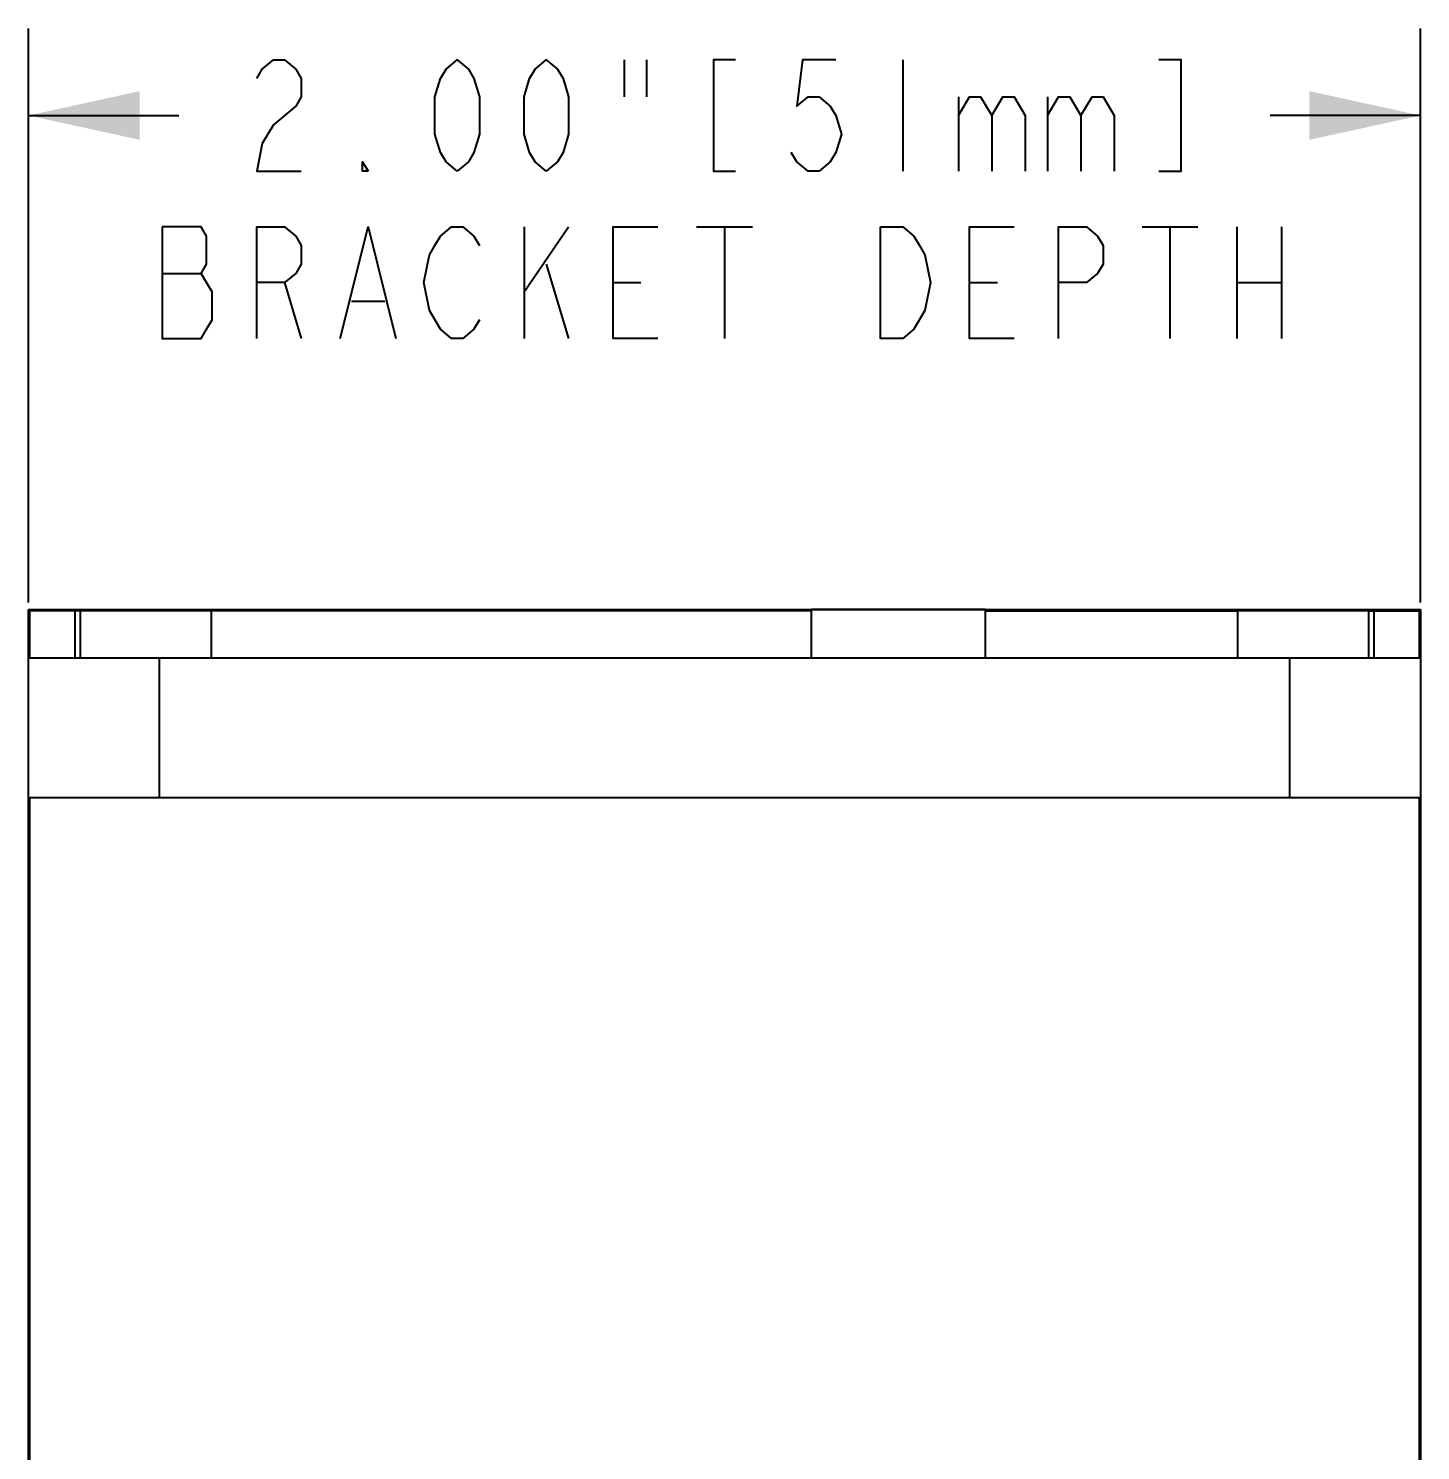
# Model space of a CAD drawing. Header units: inches. Extents: x 0 to 22, y 0 to 17.
# Drawn here: x 14.122 to 16.122, y 7.154 to 9.196 of the extents above; entities that cross this region are included whole.
import ezdxf

# ---------------------------------------------------------------- set-up
doc = ezdxf.new("R2010")
doc.units = ezdxf.units.IN
doc.header["$LTSCALE"] = 1.21
doc.header["$MEASUREMENT"] = 0
doc.layers.get('0').update_dxf_attribs({"linetype": 'CONTINUOUS'})
doc.layers.add('LAY0001', color=7, linetype='CONTINUOUS')
doc.styles.get("Standard").update_dxf_attribs({"font": 'txt', "width": 0.8})
doc.dimstyles.new('DIMSTYLE_1', dxfattribs={"dimtxt": 0.16, "dimasz": 0.16, "dimexe": 0.0625, "dimexo": 0.04, "dimgap": 0.04, "dimtad": 0, "dimtih": 1, "dimtoh": 1, "dimzin": 4, "dimdsep": 46, "dimtxsty": 'Standard', "dimblk": '_FILLED', "dimblk1": '_FILLED', "dimblk2": '_FILLED', "dimcen": 0.09, "dimazin": 1, "dimtp": 0.001, "dimtm": 0.001, "dimtfac": 1, "dimtofl": 0, "dimtmove": 0, "dimatfit": 3, "dimldrblk": '_FILLED', "dimfxl": 1, "dimtolj": 1, "dimtzin": 4, "dimarcsym": 0})

# ---------------------------------------------------------------- blocks, each defined once
blk = doc.blocks.new('_FILLED')
at = {"color": 0, "linetype": 'ByBlock'}
blk.add_solid([(0, 0), (-1, 0.21875), (-1, -0.21875)], dxfattribs=at)
blk = doc.blocks.new('*D7')
at = {"color": 1, "transparency": 16777216}
for p, q in [((14.1216, 8.9911), (14.1216, 9.1961)), ((16.1216, 8.9911), (16.1216, 9.1961)), ((14.1216, 9.0711), (14.3376, 9.0711)), ((16.1216, 9.0711), (15.9056, 9.0711)), ((14.1216, 8.3719), (14.1216, 8.9911)), ((16.1216, 8.3719), (16.1216, 8.9911))]:
    blk.add_line(p, q, dxfattribs=at)
at = {"color": 1, "transparency": 16777216, "xscale": 0.16, "yscale": 0.16, "zscale": 0.16, "rotation": 180}
blk.add_blockref('_FILLED', (14.1216, 9.0711), dxfattribs=at)
at = {"color": 1, "transparency": 16777216, "xscale": 0.16, "yscale": 0.16, "zscale": 0.16}
blk.add_blockref('_FILLED', (16.1216, 9.0711), dxfattribs=at)

msp = doc.modelspace()

# ---------------------------------------------------------------- linework, layer by layer
at = {"color": 1}
for p, q in [((14.9776, 9.1511), (14.9776, 9.0978)), ((15.0096, 9.1511), (15.0096, 9.0978)), ((15.3776, 9.1511), (15.3776, 8.9911)), ((15.4576, 9.0978), (15.4576, 8.9911)), ((15.5856, 9.0978), (15.5856, 8.9911)), ((14.8336, 8.8178), (14.8976, 8.9111)), ((14.8336, 8.9111), (14.8336, 8.7511)), ((15.0816, 8.9111), (15.1616, 8.9111)), ((15.1216, 8.9111), (15.1216, 8.7511)), ((15.7216, 8.9111), (15.8016, 8.9111)), ((15.7616, 8.9111), (15.7616, 8.7511)), ((15.8576, 8.9111), (15.8576, 8.7511)), ((15.9216, 8.9111), (15.9216, 8.7511)), ((14.3136, 8.8444), (14.3696, 8.8444)), ((14.8656, 8.8578), (14.8976, 8.7511)), ((14.4896, 8.8311), (14.5136, 8.7511)), ((14.9616, 8.8311), (15.0016, 8.8311)), ((15.4736, 8.8311), (15.5136, 8.8311)), ((15.8576, 8.8311), (15.9216, 8.8311)), ((14.5856, 8.8044), (14.6336, 8.8044))]:
    msp.add_line(p, q, dxfattribs=at)
at = {"color": 7}
for p, q in [((14.1216, 6.1119), (14.1216, 8.3619)), ((14.1236, 8.3599), (14.1216, 8.3619)), ((14.1216, 8.3619), (16.1216, 8.3619)), ((14.1236, 8.2919), (14.1236, 8.3599)), ((14.196, 8.3599), (14.1236, 8.3599)), ((14.1966, 8.3599), (14.1986, 8.3619)), ((14.1966, 8.2919), (14.1966, 8.3599)), ((15.2466, 8.3599), (14.1966, 8.3599)), ((15.2466, 8.2919), (15.2466, 8.3619)), ((15.4966, 8.2919), (15.4966, 8.3619)), ((15.4966, 8.3599), (15.8585, 8.3599)), ((16.0466, 8.3599), (15.8586, 8.3599)), ((16.0446, 8.3619), (16.0466, 8.3599)), ((16.0466, 8.3599), (16.0466, 8.2919)), ((16.0472, 8.3599), (16.1196, 8.3599)), ((16.1196, 8.3599), (16.1216, 8.3619)), ((16.1196, 8.3599), (16.1196, 8.2919)), ((16.1216, 8.3619), (16.1216, 6.1119)), ((16.1216, 8.2919), (14.1216, 8.2919)), ((14.1216, 8.0919), (16.1216, 8.0919)), ((14.1236, 6.189), (14.1236, 8.0919)), ((16.1196, 8.0919), (16.1196, 6.1119))]:
    msp.add_line(p, q, dxfattribs=at)
at = {"color": 8}
for p, q in [((14.1886, 8.2919), (14.1886, 8.3619)), ((14.3846, 8.3619), (14.3846, 8.3599)), ((14.3846, 8.2919), (14.3846, 8.3599)), ((15.8585, 8.3599), (15.8585, 8.2919)), ((15.8586, 8.3599), (15.8586, 8.3619)), ((16.0546, 8.3619), (16.0546, 8.2919)), ((14.3096, 8.2919), (14.3096, 8.0919)), ((15.9336, 8.0919), (15.9336, 8.2919))]:
    msp.add_line(p, q, dxfattribs=at)
at = {"color": 1}
for points in [[(14.4496, 9.1244), (14.4576, 9.1378), (14.4736, 9.1511), (14.4896, 9.1511), (14.5056, 9.1378), (14.5136, 9.1244), (14.5136, 9.0978), (14.5056, 9.0844), (14.4736, 9.0578)], [(14.7376, 8.9911), (14.7216, 9.0044), (14.7136, 9.0178), (14.7056, 9.0444), (14.7056, 9.0978), (14.7136, 9.1244), (14.7216, 9.1378), (14.7376, 9.1511), (14.7536, 9.1378), (14.7616, 9.1244), (14.7696, 9.0978), (14.7696, 9.0444), (14.7616, 9.0178), (14.7536, 9.0044), (14.7376, 8.9911)], [(14.8656, 8.9911), (14.8496, 9.0044), (14.8416, 9.0178), (14.8336, 9.0444), (14.8336, 9.0978), (14.8416, 9.1244), (14.8496, 9.1378), (14.8656, 9.1511), (14.8816, 9.1378), (14.8896, 9.1244), (14.8976, 9.0978), (14.8976, 9.0444), (14.8896, 9.0178), (14.8816, 9.0044), (14.8656, 8.9911)], [(15.1376, 9.1511), (15.1056, 9.1511), (15.1056, 8.9911), (15.1376, 8.9911)], [(15.2816, 9.1511), (15.2336, 9.1511), (15.2256, 9.0844), (15.2416, 9.0978), (15.2576, 9.0978), (15.2736, 9.0844), (15.2816, 9.0711), (15.2896, 9.0444), (15.2816, 9.0178), (15.2736, 9.0044), (15.2576, 8.9911), (15.2416, 8.9911), (15.2256, 9.0044), (15.2176, 9.0178)], [(15.7456, 8.9911), (15.7776, 8.9911), (15.7776, 9.1511), (15.7456, 9.1511)], [(15.4576, 9.0711), (15.4736, 9.0978), (15.4896, 9.0978), (15.5056, 9.0711), (15.5056, 8.9911)], [(15.5056, 9.0711), (15.5216, 9.0978), (15.5376, 9.0978), (15.5536, 9.0711), (15.5536, 8.9911)], [(15.5856, 9.0711), (15.6016, 9.0978), (15.6176, 9.0978), (15.6336, 9.0711), (15.6336, 8.9911)], [(15.6336, 9.0711), (15.6496, 9.0978), (15.6656, 9.0978), (15.6816, 9.0711), (15.6816, 8.9911)], [(14.4736, 9.0578), (14.4576, 9.0311), (14.4496, 8.9911), (14.5136, 8.9911)], [(14.6096, 8.9911), (14.6016, 8.9911), (14.6016, 9.0044), (14.6096, 8.9911)], [(14.3136, 8.9111), (14.3136, 8.7511), (14.3696, 8.7511), (14.3776, 8.7644), (14.3856, 8.7778), (14.3856, 8.8178), (14.3776, 8.8311), (14.3696, 8.8444), (14.3776, 8.8578), (14.3776, 8.8978), (14.3696, 8.9111), (14.3136, 8.9111)], [(14.4496, 8.7511), (14.4496, 8.9111), (14.4896, 8.9111), (14.5056, 8.8978), (14.5136, 8.8844), (14.5136, 8.8578), (14.5056, 8.8444), (14.4896, 8.8311), (14.4496, 8.8311)], [(14.5696, 8.7511), (14.6096, 8.9111), (14.6496, 8.7511)], [(14.7136, 8.7644), (14.6976, 8.7911), (14.6896, 8.8311), (14.6976, 8.8711), (14.7056, 8.8844), (14.7136, 8.8978), (14.7296, 8.9111), (14.7456, 8.9111), (14.7616, 8.8978), (14.7696, 8.8844)], [(15.0256, 8.7511), (14.9616, 8.7511), (14.9616, 8.9111), (15.0256, 8.9111)], [(15.3936, 8.7644), (15.3776, 8.7511), (15.3456, 8.7511), (15.3456, 8.9111)], [(15.3456, 8.9111), (15.3776, 8.9111), (15.3936, 8.8978), (15.4016, 8.8844), (15.4096, 8.8711), (15.4176, 8.8311), (15.4096, 8.7911), (15.3936, 8.7644)], [(15.5376, 8.7511), (15.4736, 8.7511), (15.4736, 8.9111), (15.5376, 8.9111)], [(15.6016, 8.7511), (15.6016, 8.9111), (15.6416, 8.9111), (15.6576, 8.8978), (15.6656, 8.8844), (15.6656, 8.8578), (15.6576, 8.8444), (15.6416, 8.8311), (15.6016, 8.8311)], [(14.7696, 8.7778), (14.7616, 8.7644), (14.7456, 8.7511), (14.7296, 8.7511), (14.7136, 8.7644)]]:
    msp.add_lwpolyline(points, dxfattribs=at)
at = {"layer": 'LAY0001', "color": 4}
msp.add_line((15.4966, 8.3619), (15.2466, 8.3619), dxfattribs=at)

# ---------------------------------------------------------------- dimensions: what is measured, and where the dimension line sits
at = {"color": 1}
dim = msp.add_linear_dim(base=(14.1216, 9.0711), p1=(16.1216, 8.3319), p2=(14.1216, 8.3319), angle=180, text='2.00"[51mm]\\PBRACKET DEPTH', dimstyle='DIMSTYLE_1', dxfattribs=at)
dim.commit()
dim.dimension.update_dxf_attribs({"geometry": '*D7', "text_midpoint": (14.4176, 8.9911), "dimtype": 160})

doc.saveas('drawing.dxf')
